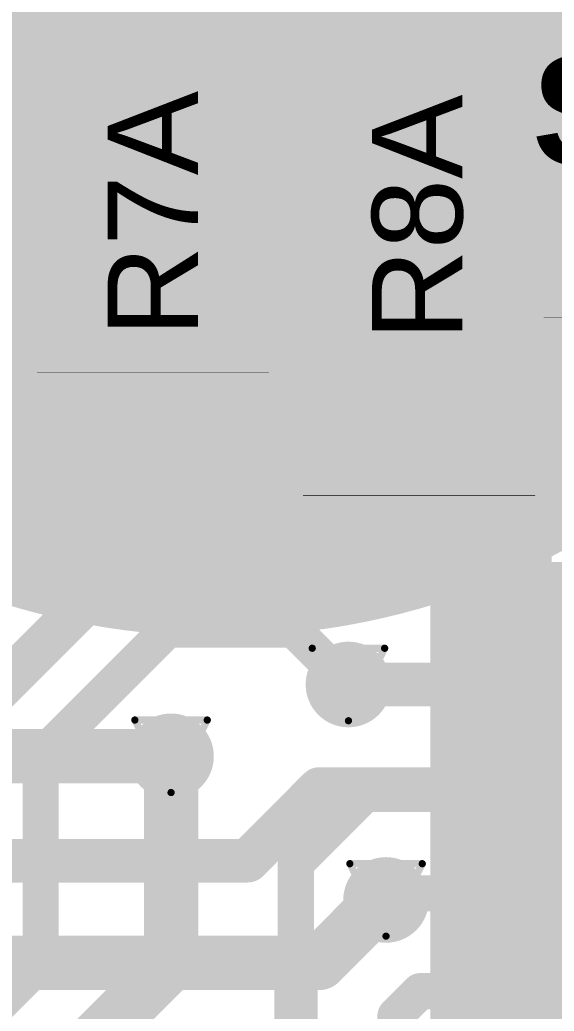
# Model space of a CAD drawing. Header units: inches. Extents: x -4.2 to 12.6, y -6.1 to 3.
# Drawn here: x -3.5186 to -3.3711, y -4.7641 to -4.4906 of the extents above; entities that cross this region are included whole.
import ezdxf

# ---------------------------------------------------------------- set-up
doc = ezdxf.new("R2010")
doc.units = ezdxf.units.IN
doc.header["$MEASUREMENT"] = 0
for name, color, linetype in [('Bottom Layer', 5, 'Continuous'), ('Bottom Paste', 16, 'Continuous'), ('Drill Drawing', 1, 'Continuous'), ('Flex_Ribbon Bottom Coverlay', 6, 'Continuous'), ('Flex_Ribbon Top Overlay', 2, 'Continuous'), ('Top Layer', 1, 'Continuous'), ('Top Paste', 8, 'Continuous'), ('Top Solder', 216, 'Continuous'), ('Via Holes', 16, 'Continuous')]:
    doc.layers.add(name, color=color, linetype=linetype)
doc.styles.add('Arial', font='', dxfattribs={"height": 0.2})
doc.styles.add('Arial_Bold', font='', dxfattribs={"height": 0.2})
doc.styles.get('Arial').set_extended_font_data('Arial')
doc.styles.get('Arial_Bold').set_extended_font_data('Arial', bold=True)

# ---------------------------------------------------------------- blocks, each defined once
blk = doc.blocks.new('_EMG________B_2')
at = {"layer": 'Bottom Layer'}
h = blk.add_hatch(color=5, dxfattribs=at)
edge = h.paths.add_edge_path()
edge.add_arc((0, 0.3932), 0.19685, 0, 360)
at = {"layer": 'Bottom Paste'}
h = blk.add_hatch(color=16, dxfattribs=at)
edge = h.paths.add_edge_path()
edge.add_arc((0, 0.3932), 0.19685, 0, 360)
at = {"layer": 'Flex_Ribbon Bottom Coverlay'}
h = blk.add_hatch(color=6, dxfattribs=at)
edge = h.paths.add_edge_path()
edge.add_arc((0, 0.3932), 0.20085, 0, 360)
h = blk.add_hatch(color=6, dxfattribs=at)
edge = h.paths.add_edge_path()
edge.add_arc((0, 0.3932), 0.20085, 0, 360)
blk = doc.blocks.new('14_TSSOP_3')
at = {"layer": 'Flex_Ribbon Top Overlay'}
blk.add_hatch(color=2, dxfattribs=at).paths.add_polyline_path([(-0.084, 0.068), (-0.073, 0.068), (-0.073, 0.086), (-0.084, 0.086)])
at = {"layer": 'Top Layer'}
for points in [[(-0.12992, 0.08563), (-0.08858, 0.08563), (-0.08858, 0.06791), (-0.12992, 0.06791)], [(0.08858, 0.08563), (0.12992, 0.08563), (0.12992, 0.06791), (0.08858, 0.06791)], [(-0.12992, 0.06004), (-0.08858, 0.06004), (-0.08858, 0.04232), (-0.12992, 0.04232)], [(0.08858, 0.06004), (0.12992, 0.06004), (0.12992, 0.04232), (0.08858, 0.04232)], [(-0.12992, 0.03445), (-0.08858, 0.03445), (-0.08858, 0.01673), (-0.12992, 0.01673)], [(0.08858, 0.03445), (0.12992, 0.03445), (0.12992, 0.01673), (0.08858, 0.01673)], [(-0.12992, 0.00886), (-0.08858, 0.00886), (-0.08858, -0.00886), (-0.12992, -0.00886)], [(0.08858, 0.00886), (0.12992, 0.00886), (0.12992, -0.00886), (0.08858, -0.00886)], [(-0.12992, -0.01673), (-0.08858, -0.01673), (-0.08858, -0.03445), (-0.12992, -0.03445)], [(0.08858, -0.01673), (0.12992, -0.01673), (0.12992, -0.03445), (0.08858, -0.03445)], [(-0.12992, -0.04232), (-0.08858, -0.04232), (-0.08858, -0.06004), (-0.12992, -0.06004)], [(0.08858, -0.04232), (0.12992, -0.04232), (0.12992, -0.06004), (0.08858, -0.06004)], [(-0.12992, -0.06791), (-0.08858, -0.06791), (-0.08858, -0.08563), (-0.12992, -0.08563)], [(0.08858, -0.06791), (0.12992, -0.06791), (0.12992, -0.08563), (0.08858, -0.08563)]]:
    blk.add_hatch(color=1, dxfattribs=at).paths.add_polyline_path(points)
at = {"layer": 'Top Paste'}
for points in [[(-0.12992, 0.08563), (-0.08858, 0.08563), (-0.08858, 0.06791), (-0.12992, 0.06791)], [(0.08858, 0.08563), (0.12992, 0.08563), (0.12992, 0.06791), (0.08858, 0.06791)], [(-0.12992, 0.06004), (-0.08858, 0.06004), (-0.08858, 0.04232), (-0.12992, 0.04232)], [(0.08858, 0.06004), (0.12992, 0.06004), (0.12992, 0.04232), (0.08858, 0.04232)], [(-0.12992, 0.03445), (-0.08858, 0.03445), (-0.08858, 0.01673), (-0.12992, 0.01673)], [(0.08858, 0.03445), (0.12992, 0.03445), (0.12992, 0.01673), (0.08858, 0.01673)], [(-0.12992, 0.00886), (-0.08858, 0.00886), (-0.08858, -0.00886), (-0.12992, -0.00886)], [(0.08858, 0.00886), (0.12992, 0.00886), (0.12992, -0.00886), (0.08858, -0.00886)], [(-0.12992, -0.01673), (-0.08858, -0.01673), (-0.08858, -0.03445), (-0.12992, -0.03445)], [(0.08858, -0.01673), (0.12992, -0.01673), (0.12992, -0.03445), (0.08858, -0.03445)], [(-0.12992, -0.04232), (-0.08858, -0.04232), (-0.08858, -0.06004), (-0.12992, -0.06004)], [(0.08858, -0.04232), (0.12992, -0.04232), (0.12992, -0.06004), (0.08858, -0.06004)], [(-0.12992, -0.06791), (-0.08858, -0.06791), (-0.08858, -0.08563), (-0.12992, -0.08563)], [(0.08858, -0.06791), (0.12992, -0.06791), (0.12992, -0.08563), (0.08858, -0.08563)]]:
    blk.add_hatch(color=8, dxfattribs=at).paths.add_polyline_path(points)
at = {"layer": 'Top Solder'}
for points in [[(-0.13392, 0.08963), (-0.08458, 0.08963), (-0.08458, 0.06391), (-0.13392, 0.06391)], [(-0.13392, 0.08963), (-0.08458, 0.08963), (-0.08458, 0.06391), (-0.13392, 0.06391)], [(0.08458, 0.08963), (0.13392, 0.08963), (0.13392, 0.06391), (0.08458, 0.06391)], [(0.08458, 0.08963), (0.13392, 0.08963), (0.13392, 0.06391), (0.08458, 0.06391)], [(-0.13392, 0.06404), (-0.08458, 0.06404), (-0.08458, 0.03832), (-0.13392, 0.03832)], [(-0.13392, 0.06404), (-0.08458, 0.06404), (-0.08458, 0.03832), (-0.13392, 0.03832)], [(0.08458, 0.06404), (0.13392, 0.06404), (0.13392, 0.03832), (0.08458, 0.03832)], [(0.08458, 0.06404), (0.13392, 0.06404), (0.13392, 0.03832), (0.08458, 0.03832)], [(-0.13392, 0.03845), (-0.08458, 0.03845), (-0.08458, 0.01273), (-0.13392, 0.01273)], [(-0.13392, 0.03845), (-0.08458, 0.03845), (-0.08458, 0.01273), (-0.13392, 0.01273)], [(0.08458, 0.03845), (0.13392, 0.03845), (0.13392, 0.01273), (0.08458, 0.01273)], [(0.08458, 0.03845), (0.13392, 0.03845), (0.13392, 0.01273), (0.08458, 0.01273)], [(-0.13392, 0.01286), (-0.08458, 0.01286), (-0.08458, -0.01286), (-0.13392, -0.01286)], [(-0.13392, 0.01286), (-0.08458, 0.01286), (-0.08458, -0.01286), (-0.13392, -0.01286)], [(0.08458, 0.01286), (0.13392, 0.01286), (0.13392, -0.01286), (0.08458, -0.01286)], [(0.08458, 0.01286), (0.13392, 0.01286), (0.13392, -0.01286), (0.08458, -0.01286)], [(-0.13392, -0.01273), (-0.08458, -0.01273), (-0.08458, -0.03845), (-0.13392, -0.03845)], [(-0.13392, -0.01273), (-0.08458, -0.01273), (-0.08458, -0.03845), (-0.13392, -0.03845)], [(0.08458, -0.01273), (0.13392, -0.01273), (0.13392, -0.03845), (0.08458, -0.03845)], [(0.08458, -0.01273), (0.13392, -0.01273), (0.13392, -0.03845), (0.08458, -0.03845)], [(-0.13392, -0.03832), (-0.08458, -0.03832), (-0.08458, -0.06404), (-0.13392, -0.06404)], [(-0.13392, -0.03832), (-0.08458, -0.03832), (-0.08458, -0.06404), (-0.13392, -0.06404)], [(0.08458, -0.03832), (0.13392, -0.03832), (0.13392, -0.06404), (0.08458, -0.06404)], [(0.08458, -0.03832), (0.13392, -0.03832), (0.13392, -0.06404), (0.08458, -0.06404)], [(-0.13392, -0.06391), (-0.08458, -0.06391), (-0.08458, -0.08963), (-0.13392, -0.08963)], [(-0.13392, -0.06391), (-0.08458, -0.06391), (-0.08458, -0.08963), (-0.13392, -0.08963)], [(0.08458, -0.06391), (0.13392, -0.06391), (0.13392, -0.08963), (0.08458, -0.08963)], [(0.08458, -0.06391), (0.13392, -0.06391), (0.13392, -0.08963), (0.08458, -0.08963)]]:
    blk.add_hatch(color=216, dxfattribs=at).paths.add_polyline_path(points)
at = {"layer": 'Flex_Ribbon Top Overlay'}
for points in [[(0.09, 0.1, 0.005, 0.005, 0), (-0.09, 0.1, 0.005, 0.005, 0)], [(-0.09, 0.1, 0.005, 0.005, 0), (-0.09, 0.092, 0.005, 0.005, 0)], [(0.09, 0.1, 0.005, 0.005, 0), (0.09, 0.092, 0.005, 0.005, 0)], [(-0.136, 0.077, 0.00787, 0.00787, 0), (-0.141, 0.082, 0.00787, 0.00787, 0)], [(-0.141, 0.082, 0.00787, 0.00787, 0), (-0.141, 0.072, 0.00787, 0.00787, 0)], [(-0.136, 0.077, 0.00787, 0.00787, 0), (-0.141, 0.072, 0.00787, 0.00787, 0)], [(-0.09, -0.092, 0.005, 0.005, 0), (-0.09, -0.1, 0.005, 0.005, 0)], [(0.09, -0.092, 0.005, 0.005, 0), (0.09, -0.1, 0.005, 0.005, 0)], [(0.09, -0.1, 0.005, 0.005, 0), (-0.09, -0.1, 0.005, 0.005, 0)]]:
    blk.add_lwpolyline(points, format="xyseb", dxfattribs=at)
for points in [[(-0.09125, 0.1, 0.0025, 0.0025, 1), (-0.08875, 0.1, 0.0025, 0.0025, 1)], [(-0.09125, 0.1, 0.0025, 0.0025, 1), (-0.08875, 0.1, 0.0025, 0.0025, 1)], [(0.08875, 0.1, 0.0025, 0.0025, 1), (0.09125, 0.1, 0.0025, 0.0025, 1)], [(0.08875, 0.1, 0.0025, 0.0025, 1), (0.09125, 0.1, 0.0025, 0.0025, 1)], [(-0.09125, 0.092, 0.0025, 0.0025, 1), (-0.08875, 0.092, 0.0025, 0.0025, 1)], [(0.08875, 0.092, 0.0025, 0.0025, 1), (0.09125, 0.092, 0.0025, 0.0025, 1)], [(-0.14297, 0.082, 0.00394, 0.00394, 1), (-0.13903, 0.082, 0.00394, 0.00394, 1)], [(-0.14297, 0.082, 0.00394, 0.00394, 1), (-0.13903, 0.082, 0.00394, 0.00394, 1)], [(-0.13797, 0.077, 0.00394, 0.00394, 1), (-0.13403, 0.077, 0.00394, 0.00394, 1)], [(-0.13797, 0.077, 0.00394, 0.00394, 1), (-0.13403, 0.077, 0.00394, 0.00394, 1)], [(-0.14297, 0.072, 0.00394, 0.00394, 1), (-0.13903, 0.072, 0.00394, 0.00394, 1)], [(-0.14297, 0.072, 0.00394, 0.00394, 1), (-0.13903, 0.072, 0.00394, 0.00394, 1)], [(-0.09125, -0.092, 0.0025, 0.0025, 1), (-0.08875, -0.092, 0.0025, 0.0025, 1)], [(0.08875, -0.092, 0.0025, 0.0025, 1), (0.09125, -0.092, 0.0025, 0.0025, 1)], [(-0.09125, -0.1, 0.0025, 0.0025, 1), (-0.08875, -0.1, 0.0025, 0.0025, 1)], [(-0.09125, -0.1, 0.0025, 0.0025, 1), (-0.08875, -0.1, 0.0025, 0.0025, 1)], [(0.08875, -0.1, 0.0025, 0.0025, 1), (0.09125, -0.1, 0.0025, 0.0025, 1)], [(0.08875, -0.1, 0.0025, 0.0025, 1), (0.09125, -0.1, 0.0025, 0.0025, 1)]]:
    blk.add_lwpolyline(points, format="xyseb", close=True, dxfattribs=at)
blk = doc.blocks.new('S______B______0402_5')
at = {"layer": 'Top Layer'}
for points in [[(-0.0275, -0.0125), (-0.0275, 0.0125), (-0.0095, 0.0125), (-0.0095, -0.0125)], [(0.0095, -0.0125), (0.0095, 0.0125), (0.0275, 0.0125), (0.0275, -0.0125)]]:
    blk.add_hatch(color=1, dxfattribs=at).paths.add_polyline_path(points)
at = {"layer": 'Top Paste'}
for points in [[(-0.0275, -0.0125), (-0.0275, 0.0125), (-0.0095, 0.0125), (-0.0095, -0.0125)], [(0.0095, -0.0125), (0.0095, 0.0125), (0.0275, 0.0125), (0.0275, -0.0125)]]:
    blk.add_hatch(color=8, dxfattribs=at).paths.add_polyline_path(points)
at = {"layer": 'Top Solder'}
for points in [[(-0.02967, -0.01467), (-0.02967, 0.01467), (-0.00733, 0.01467), (-0.00733, -0.01467)], [(-0.02967, -0.01467), (-0.02967, 0.01467), (-0.00733, 0.01467), (-0.00733, -0.01467)], [(0.00733, -0.01467), (0.00733, 0.01467), (0.02967, 0.01467), (0.02967, -0.01467)], [(0.00733, -0.01467), (0.00733, 0.01467), (0.02967, 0.01467), (0.02967, -0.01467)]]:
    blk.add_hatch(color=216, dxfattribs=at).paths.add_polyline_path(points)
at = {"layer": 'Flex_Ribbon Top Overlay'}
for points in [[(-0.031, 0.016, 0.005, 0.005, 0), (0.031, 0.016, 0.005, 0.005, 0)], [(-0.031, -0.016, 0.005, 0.005, 0), (-0.031, 0.016, 0.005, 0.005, 0)], [(0.031, -0.016, 0.005, 0.005, 0), (0.031, 0.016, 0.005, 0.005, 0)], [(-0.031, -0.016, 0.005, 0.005, 0), (0.031, -0.016, 0.005, 0.005, 0)], [(-0.032, -0.017, 0.000127, 0.000127, 0), (0.032, -0.017, 0.000127, 0.000127, 0)]]:
    blk.add_lwpolyline(points, format="xyseb", dxfattribs=at)
for points in [[(-0.03225, 0.016, 0.0025, 0.0025, 1), (-0.02975, 0.016, 0.0025, 0.0025, 1)], [(-0.03225, 0.016, 0.0025, 0.0025, 1), (-0.02975, 0.016, 0.0025, 0.0025, 1)], [(0.02975, 0.016, 0.0025, 0.0025, 1), (0.03225, 0.016, 0.0025, 0.0025, 1)], [(0.02975, 0.016, 0.0025, 0.0025, 1), (0.03225, 0.016, 0.0025, 0.0025, 1)], [(-0.03225, -0.016, 0.0025, 0.0025, 1), (-0.02975, -0.016, 0.0025, 0.0025, 1)], [(-0.03225, -0.016, 0.0025, 0.0025, 1), (-0.02975, -0.016, 0.0025, 0.0025, 1)], [(0.02975, -0.016, 0.0025, 0.0025, 1), (0.03225, -0.016, 0.0025, 0.0025, 1)], [(0.02975, -0.016, 0.0025, 0.0025, 1), (0.03225, -0.016, 0.0025, 0.0025, 1)], [(-0.03203, -0.017, 0.0000635, 0.0000635, 1), (-0.03197, -0.017, 0.0000635, 0.0000635, 1)], [(0.03197, -0.017, 0.0000635, 0.0000635, 1), (0.03203, -0.017, 0.0000635, 0.0000635, 1)]]:
    blk.add_lwpolyline(points, format="xyseb", close=True, dxfattribs=at)
blk = doc.blocks.new('R__0402_16')
at = {"layer": 'Top Layer'}
for points in [[(-0.0275, -0.0125), (-0.0275, 0.0125), (-0.0095, 0.0125), (-0.0095, -0.0125)], [(0.0095, -0.0125), (0.0095, 0.0125), (0.0275, 0.0125), (0.0275, -0.0125)]]:
    blk.add_hatch(color=1, dxfattribs=at).paths.add_polyline_path(points)
at = {"layer": 'Top Paste'}
for points in [[(-0.0275, -0.0125), (-0.0275, 0.0125), (-0.0095, 0.0125), (-0.0095, -0.0125)], [(0.0095, -0.0125), (0.0095, 0.0125), (0.0275, 0.0125), (0.0275, -0.0125)]]:
    blk.add_hatch(color=8, dxfattribs=at).paths.add_polyline_path(points)
at = {"layer": 'Top Solder'}
for points in [[(-0.0315, -0.0165), (-0.0315, 0.0165), (-0.0055, 0.0165), (-0.0055, -0.0165)], [(-0.0315, -0.0165), (-0.0315, 0.0165), (-0.0055, 0.0165), (-0.0055, -0.0165)], [(0.0055, -0.0165), (0.0055, 0.0165), (0.0315, 0.0165), (0.0315, -0.0165)], [(0.0055, -0.0165), (0.0055, 0.0165), (0.0315, 0.0165), (0.0315, -0.0165)]]:
    blk.add_hatch(color=216, dxfattribs=at).paths.add_polyline_path(points)
at = {"layer": 'Flex_Ribbon Top Overlay'}
for points in [[(-0.031, 0.016, 0.005, 0.005, 0), (0.031, 0.016, 0.005, 0.005, 0)], [(-0.031, -0.016, 0.005, 0.005, 0), (-0.031, 0.016, 0.005, 0.005, 0)], [(0.031, -0.016, 0.005, 0.005, 0), (0.031, 0.016, 0.005, 0.005, 0)], [(-0.031, -0.016, 0.005, 0.005, 0), (0.031, -0.016, 0.005, 0.005, 0)], [(-0.032, -0.017, 0.000127, 0.000127, 0), (0.032, -0.017, 0.000127, 0.000127, 0)]]:
    blk.add_lwpolyline(points, format="xyseb", dxfattribs=at)
for points in [[(-0.03225, 0.016, 0.0025, 0.0025, 1), (-0.02975, 0.016, 0.0025, 0.0025, 1)], [(-0.03225, 0.016, 0.0025, 0.0025, 1), (-0.02975, 0.016, 0.0025, 0.0025, 1)], [(0.02975, 0.016, 0.0025, 0.0025, 1), (0.03225, 0.016, 0.0025, 0.0025, 1)], [(0.02975, 0.016, 0.0025, 0.0025, 1), (0.03225, 0.016, 0.0025, 0.0025, 1)], [(-0.03225, -0.016, 0.0025, 0.0025, 1), (-0.02975, -0.016, 0.0025, 0.0025, 1)], [(-0.03225, -0.016, 0.0025, 0.0025, 1), (-0.02975, -0.016, 0.0025, 0.0025, 1)], [(0.02975, -0.016, 0.0025, 0.0025, 1), (0.03225, -0.016, 0.0025, 0.0025, 1)], [(0.02975, -0.016, 0.0025, 0.0025, 1), (0.03225, -0.016, 0.0025, 0.0025, 1)], [(-0.03203, -0.017, 0.0000635, 0.0000635, 1), (-0.03197, -0.017, 0.0000635, 0.0000635, 1)], [(0.03197, -0.017, 0.0000635, 0.0000635, 1), (0.03203, -0.017, 0.0000635, 0.0000635, 1)]]:
    blk.add_lwpolyline(points, format="xyseb", close=True, dxfattribs=at)
blk = doc.blocks.new('R__0402_17')
at = {"layer": 'Top Layer'}
for points in [[(-0.0275, -0.0125), (-0.0275, 0.0125), (-0.0095, 0.0125), (-0.0095, -0.0125)], [(0.0095, -0.0125), (0.0095, 0.0125), (0.0275, 0.0125), (0.0275, -0.0125)]]:
    blk.add_hatch(color=1, dxfattribs=at).paths.add_polyline_path(points)
at = {"layer": 'Top Paste'}
for points in [[(-0.0275, -0.0125), (-0.0275, 0.0125), (-0.0095, 0.0125), (-0.0095, -0.0125)], [(0.0095, -0.0125), (0.0095, 0.0125), (0.0275, 0.0125), (0.0275, -0.0125)]]:
    blk.add_hatch(color=8, dxfattribs=at).paths.add_polyline_path(points)
at = {"layer": 'Top Solder'}
for points in [[(-0.0315, -0.0165), (-0.0315, 0.0165), (-0.0055, 0.0165), (-0.0055, -0.0165)], [(-0.0315, -0.0165), (-0.0315, 0.0165), (-0.0055, 0.0165), (-0.0055, -0.0165)], [(0.0055, -0.0165), (0.0055, 0.0165), (0.0315, 0.0165), (0.0315, -0.0165)], [(0.0055, -0.0165), (0.0055, 0.0165), (0.0315, 0.0165), (0.0315, -0.0165)]]:
    blk.add_hatch(color=216, dxfattribs=at).paths.add_polyline_path(points)
at = {"layer": 'Flex_Ribbon Top Overlay'}
for points in [[(0.031, 0.016, 0.005, 0.005, 0), (-0.031, 0.016, 0.005, 0.005, 0)], [(-0.031, 0.016, 0.005, 0.005, 0), (-0.031, -0.016, 0.005, 0.005, 0)], [(0.031, 0.016, 0.005, 0.005, 0), (0.031, -0.016, 0.005, 0.005, 0)], [(0.031, -0.016, 0.005, 0.005, 0), (-0.031, -0.016, 0.005, 0.005, 0)], [(0.032, -0.017, 0.000127, 0.000127, 0), (-0.032, -0.017, 0.000127, 0.000127, 0)]]:
    blk.add_lwpolyline(points, format="xyseb", dxfattribs=at)
for points in [[(-0.03225, 0.016, 0.0025, 0.0025, 1), (-0.02975, 0.016, 0.0025, 0.0025, 1)], [(-0.03225, 0.016, 0.0025, 0.0025, 1), (-0.02975, 0.016, 0.0025, 0.0025, 1)], [(0.02975, 0.016, 0.0025, 0.0025, 1), (0.03225, 0.016, 0.0025, 0.0025, 1)], [(0.02975, 0.016, 0.0025, 0.0025, 1), (0.03225, 0.016, 0.0025, 0.0025, 1)], [(-0.03225, -0.016, 0.0025, 0.0025, 1), (-0.02975, -0.016, 0.0025, 0.0025, 1)], [(-0.03225, -0.016, 0.0025, 0.0025, 1), (-0.02975, -0.016, 0.0025, 0.0025, 1)], [(0.02975, -0.016, 0.0025, 0.0025, 1), (0.03225, -0.016, 0.0025, 0.0025, 1)], [(0.02975, -0.016, 0.0025, 0.0025, 1), (0.03225, -0.016, 0.0025, 0.0025, 1)], [(-0.03203, -0.017, 0.0000635, 0.0000635, 1), (-0.03197, -0.017, 0.0000635, 0.0000635, 1)], [(0.03197, -0.017, 0.0000635, 0.0000635, 1), (0.03203, -0.017, 0.0000635, 0.0000635, 1)]]:
    blk.add_lwpolyline(points, format="xyseb", close=True, dxfattribs=at)

msp = doc.modelspace()

# ---------------------------------------------------------------- hatches: boundary and pattern name
at = {"layer": 'Bottom Layer'}
h = msp.add_hatch(color=5, dxfattribs=at)
edge = h.paths.add_edge_path()
edge.add_arc((-3.42789, -4.67397), 0.01181, 0, 360)
h = msp.add_hatch(color=5, dxfattribs=at)
edge = h.paths.add_edge_path()
edge.add_arc((-3.47687, -4.69378), 0.01181, 0, 360)
h = msp.add_hatch(color=5, dxfattribs=at)
edge = h.paths.add_edge_path()
edge.add_arc((-3.41751, -4.73341), 0.01181, 0, 360)
at = {"layer": 'Top Layer'}
for points in [[(-3.47387, -4.61778), (-3.41787, -4.61778), (-3.41787, -4.57178), (-3.47387, -4.57178)], [(-3.54487, -4.61878), (-3.48987, -4.61878), (-3.48987, -4.59078), (-3.54487, -4.59078)], [(-3.40278, -4.6604), (-3.37178, -4.6604), (-3.37178, -4.59178), (-3.40278, -4.59178)], [(-3.40189, -4.66178), (-3.23589, -4.66178), (-3.23589, -4.64178), (-3.40189, -4.64178)]]:
    msp.add_hatch(color=1, dxfattribs=at).paths.add_polyline_path(points)
h = msp.add_hatch(color=1, dxfattribs=at)
edge = h.paths.add_edge_path()
edge.add_arc((-3.42789, -4.67397), 0.01181, 0, 360)
h = msp.add_hatch(color=1, dxfattribs=at)
edge = h.paths.add_edge_path()
edge.add_arc((-3.47687, -4.69378), 0.01181, 0, 360)
h = msp.add_hatch(color=1, dxfattribs=at)
edge = h.paths.add_edge_path()
edge.add_arc((-3.41751, -4.73341), 0.01181, 0, 360)
at = {"layer": 'Via Holes'}
h = msp.add_hatch(color=7, dxfattribs=at)
edge = h.paths.add_edge_path()
edge.add_arc((-3.42789, -4.67397), 0.00591, 0, 360)
h = msp.add_hatch(color=7, dxfattribs=at)
edge = h.paths.add_edge_path()
edge.add_arc((-3.47687, -4.69378), 0.00591, 0, 360)
h = msp.add_hatch(color=7, dxfattribs=at)
edge = h.paths.add_edge_path()
edge.add_arc((-3.41751, -4.73341), 0.00591, 0, 360)

# ---------------------------------------------------------------- linework, layer by layer
at = {"layer": 'Bottom Layer'}
for points in [[(-3.46338, -4.45985, 0.022, 0.022, 0), (-3.41745, -4.50578, 0.022, 0.022, 0)], [(-3.41745, -4.50578, 0.018, 0.018, 0), (-3.40726, -4.51598, 0.018, 0.018, 0)], [(-3.40726, -4.51598, 0.018, 0.018, 0), (-3.2747, -4.51598, 0.018, 0.018, 0)], [(-3.42789, -4.67397, 0.012, 0.012, 0), (-3.36438, -4.67397, 0.012, 0.012, 0)], [(-3.64419, -4.69378, 0.015, 0.015, 0), (-3.47687, -4.69378, 0.015, 0.015, 0)], [(-3.4557, -4.7226, 0.012, 0.012, 0), (-3.43589, -4.70278, 0.012, 0.012, 0)], [(-3.43589, -4.70278, 0.012, 0.012, 0), (-3.35793, -4.70278, 0.012, 0.012, 0)], [(-3.5397, -4.7226, 0.012, 0.012, 0), (-3.4557, -4.7226, 0.012, 0.012, 0)], [(-3.43587, -4.75078, 0.015, 0.015, 0), (-3.41849, -4.73341, 0.015, 0.015, 0)], [(-3.41849, -4.73341, 0.015, 0.015, 0), (-3.41751, -4.73341, 0.015, 0.015, 0)], [(-3.56307, -4.75078, 0.015, 0.015, 0), (-3.43587, -4.75078, 0.015, 0.015, 0)]]:
    msp.add_lwpolyline(points, format="xyseb", dxfattribs=at)
for points in [[(-3.42295, -4.50578, 0.011, 0.011, 1), (-3.41195, -4.50578, 0.011, 0.011, 1)], [(-3.42195, -4.50578, 0.009, 0.009, 1), (-3.41295, -4.50578, 0.009, 0.009, 1)], [(-3.41176, -4.51598, 0.009, 0.009, 1), (-3.40276, -4.51598, 0.009, 0.009, 1)], [(-3.41176, -4.51598, 0.009, 0.009, 1), (-3.40276, -4.51598, 0.009, 0.009, 1)], [(-3.43089, -4.67397, 0.006, 0.006, 1), (-3.42489, -4.67397, 0.006, 0.006, 1)], [(-3.48062, -4.69378, 0.0075, 0.0075, 1), (-3.47312, -4.69378, 0.0075, 0.0075, 1)], [(-3.43889, -4.70278, 0.006, 0.006, 1), (-3.43289, -4.70278, 0.006, 0.006, 1)], [(-3.43889, -4.70278, 0.006, 0.006, 1), (-3.43289, -4.70278, 0.006, 0.006, 1)], [(-3.4587, -4.7226, 0.006, 0.006, 1), (-3.4527, -4.7226, 0.006, 0.006, 1)], [(-3.4587, -4.7226, 0.006, 0.006, 1), (-3.4527, -4.7226, 0.006, 0.006, 1)], [(-3.42224, -4.73341, 0.0075, 0.0075, 1), (-3.41474, -4.73341, 0.0075, 0.0075, 1)], [(-3.42224, -4.73341, 0.0075, 0.0075, 1), (-3.41474, -4.73341, 0.0075, 0.0075, 1)], [(-3.42126, -4.73341, 0.0075, 0.0075, 1), (-3.41376, -4.73341, 0.0075, 0.0075, 1)], [(-3.43962, -4.75078, 0.0075, 0.0075, 1), (-3.43212, -4.75078, 0.0075, 0.0075, 1)], [(-3.43962, -4.75078, 0.0075, 0.0075, 1), (-3.43212, -4.75078, 0.0075, 0.0075, 1)]]:
    msp.add_lwpolyline(points, format="xyseb", close=True, dxfattribs=at)
at = {"layer": 'Drill Drawing'}
for points in [[(-3.43789, -4.66397, 0.002, 0.002, 0), (-3.41789, -4.66397, 0.002, 0.002, 0)], [(-3.43789, -4.66397, 0.002, 0.002, 0), (-3.42789, -4.68397, 0.002, 0.002, 0)], [(-3.42789, -4.68397, 0.002, 0.002, 0), (-3.41789, -4.66397, 0.002, 0.002, 0)], [(-3.48687, -4.68378, 0.002, 0.002, 0), (-3.46687, -4.68378, 0.002, 0.002, 0)], [(-3.48687, -4.68378, 0.002, 0.002, 0), (-3.47687, -4.70378, 0.002, 0.002, 0)], [(-3.47687, -4.70378, 0.002, 0.002, 0), (-3.46687, -4.68378, 0.002, 0.002, 0)], [(-3.42751, -4.72341, 0.002, 0.002, 0), (-3.40751, -4.72341, 0.002, 0.002, 0)], [(-3.42751, -4.72341, 0.002, 0.002, 0), (-3.41751, -4.74341, 0.002, 0.002, 0)], [(-3.41751, -4.74341, 0.002, 0.002, 0), (-3.40751, -4.72341, 0.002, 0.002, 0)]]:
    msp.add_lwpolyline(points, format="xyseb", dxfattribs=at)
for points in [[(-3.43839, -4.66397, 0.001, 0.001, 1), (-3.43739, -4.66397, 0.001, 0.001, 1)], [(-3.43839, -4.66397, 0.001, 0.001, 1), (-3.43739, -4.66397, 0.001, 0.001, 1)], [(-3.41839, -4.66397, 0.001, 0.001, 1), (-3.41739, -4.66397, 0.001, 0.001, 1)], [(-3.41839, -4.66397, 0.001, 0.001, 1), (-3.41739, -4.66397, 0.001, 0.001, 1)], [(-3.48737, -4.68378, 0.001, 0.001, 1), (-3.48637, -4.68378, 0.001, 0.001, 1)], [(-3.48737, -4.68378, 0.001, 0.001, 1), (-3.48637, -4.68378, 0.001, 0.001, 1)], [(-3.46737, -4.68378, 0.001, 0.001, 1), (-3.46637, -4.68378, 0.001, 0.001, 1)], [(-3.46737, -4.68378, 0.001, 0.001, 1), (-3.46637, -4.68378, 0.001, 0.001, 1)], [(-3.42839, -4.68397, 0.001, 0.001, 1), (-3.42739, -4.68397, 0.001, 0.001, 1)], [(-3.42839, -4.68397, 0.001, 0.001, 1), (-3.42739, -4.68397, 0.001, 0.001, 1)], [(-3.47737, -4.70378, 0.001, 0.001, 1), (-3.47637, -4.70378, 0.001, 0.001, 1)], [(-3.47737, -4.70378, 0.001, 0.001, 1), (-3.47637, -4.70378, 0.001, 0.001, 1)], [(-3.42801, -4.72341, 0.001, 0.001, 1), (-3.42701, -4.72341, 0.001, 0.001, 1)], [(-3.42801, -4.72341, 0.001, 0.001, 1), (-3.42701, -4.72341, 0.001, 0.001, 1)], [(-3.40801, -4.72341, 0.001, 0.001, 1), (-3.40701, -4.72341, 0.001, 0.001, 1)], [(-3.40801, -4.72341, 0.001, 0.001, 1), (-3.40701, -4.72341, 0.001, 0.001, 1)], [(-3.41801, -4.74341, 0.001, 0.001, 1), (-3.41701, -4.74341, 0.001, 0.001, 1)], [(-3.41801, -4.74341, 0.001, 0.001, 1), (-3.41701, -4.74341, 0.001, 0.001, 1)]]:
    msp.add_lwpolyline(points, format="xyseb", close=True, dxfattribs=at)
at = {"layer": 'Top Layer'}
for points in [[(-3.45045, -4.4619, 0.012, 0.012, -0.414214), (-3.49636, -4.50782, 0.012, 0.012, 0)], [(-3.42407, -4.4667, 0.012, 0.012, -0.414214), (-3.48938, -4.532, 0.012, 0.012, 0)], [(-3.54528, -4.50782, 0.012, 0.012, 0), (-3.49636, -4.50782, 0.012, 0.012, 0)], [(-3.54605, -4.532, 0.012, 0.012, 0), (-3.48938, -4.532, 0.012, 0.012, 0)], [(-3.56551, -4.57678, 0.01, 0.01, 0), (-3.45687, -4.57678, 0.01, 0.01, 0)], [(-3.46687, -4.60828, 0.01, 0.01, 0), (-3.46337, -4.60478, 0.01, 0.01, 0)], [(-3.46337, -4.61426, 0.01, 0.01, 0), (-3.46337, -4.60478, 0.01, 0.01, 0)], [(-3.45987, -4.61178, 0.01, 0.01, 0), (-3.45287, -4.60478, 0.01, 0.01, 0)], [(-3.45287, -4.60478, 0.01, 0.01, 0), (-3.43087, -4.60478, 0.01, 0.01, 0)], [(-3.38987, -4.64678, 0.01, 0.01, 0), (-3.38987, -4.60478, 0.01, 0.01, 0)], [(-3.52771, -4.6786, 0.012, 0.012, 0), (-3.46337, -4.61426, 0.012, 0.012, 0)], [(-3.38987, -4.64678, 0.01, 0.01, 0), (-3.38364, -4.65301, 0.01, 0.01, 0)], [(-3.38364, -4.65301, 0.01, 0.01, 0), (-3.38062, -4.65301, 0.01, 0.01, 0)], [(-3.51289, -4.69386, 0.01, 0.01, 0), (-3.47782, -4.65878, 0.01, 0.01, 0)], [(-3.47782, -4.65878, 0.01, 0.01, 0), (-3.44308, -4.65878, 0.01, 0.01, 0)], [(-3.44308, -4.65878, 0.01, 0.01, 0), (-3.42789, -4.67397, 0.01, 0.01, 0)], [(-3.38062, -4.6786, 0.01, 0.01, 0), (-3.28807, -4.6786, 0.01, 0.01, 0)], [(-3.47687, -4.75092, 0.015, 0.015, 0), (-3.47687, -4.69378, 0.015, 0.015, 0)], [(-3.51289, -4.75078, 0.01, 0.01, 0), (-3.51289, -4.69386, 0.01, 0.01, 0)], [(-3.44239, -4.7233, 0.01, 0.01, 0), (-3.42328, -4.70419, 0.01, 0.01, 0)], [(-3.42328, -4.70419, 0.01, 0.01, 0), (-3.38062, -4.70419, 0.01, 0.01, 0)], [(-3.38062, -4.70419, 0.01, 0.01, 0), (-3.37964, -4.70419, 0.01, 0.01, 0)], [(-3.44239, -4.75078, 0.01, 0.01, 0), (-3.44239, -4.7233, 0.01, 0.01, 0)], [(-3.38243, -4.7316, 0.01, 0.01, 0), (-3.38062, -4.72978, 0.01, 0.01, 0)], [(-3.38062, -4.72978, 0.01, 0.01, 0), (-3.34589, -4.72978, 0.01, 0.01, 0)], [(-3.41751, -4.73341, 0.01, 0.01, 0), (-3.4157, -4.7316, 0.01, 0.01, 0)], [(-3.4157, -4.7316, 0.01, 0.01, 0), (-3.38243, -4.7316, 0.01, 0.01, 0)], [(-3.53339, -4.80744, 0.015, 0.015, 0), (-3.47687, -4.75092, 0.015, 0.015, 0)], [(-3.44239, -5.03478, 0.012, 0.012, 0), (-3.44239, -4.75078, 0.012, 0.012, 0)], [(-3.56589, -4.80378, 0.01, 0.01, 0), (-3.51289, -4.75078, 0.01, 0.01, 0)], [(-3.38286, -4.7586, 0.01, 0.01, 0), (-3.37964, -4.75537, 0.01, 0.01, 0)], [(-3.38062, -4.75537, 0.012, 0.012, 0), (-3.37964, -4.75537, 0.012, 0.012, 0)], [(-3.37964, -4.75537, 0.012, 0.012, 0), (-3.33272, -4.75537, 0.012, 0.012, 0)], [(-3.41489, -4.76535, 0.01, 0.01, 0), (-3.40814, -4.7586, 0.01, 0.01, 0)], [(-3.40814, -4.7586, 0.01, 0.01, 0), (-3.38286, -4.7586, 0.01, 0.01, 0)], [(-3.41489, -4.91843, 0.01, 0.01, 0), (-3.41489, -4.76535, 0.01, 0.01, 0)]]:
    msp.add_lwpolyline(points, format="xyseb", dxfattribs=at)
for points in [[(-3.49936, -4.50782, 0.006, 0.006, 1), (-3.49336, -4.50782, 0.006, 0.006, 1)], [(-3.49936, -4.50782, 0.006, 0.006, 1), (-3.49336, -4.50782, 0.006, 0.006, 1)], [(-3.49238, -4.532, 0.006, 0.006, 1), (-3.48638, -4.532, 0.006, 0.006, 1)], [(-3.49238, -4.532, 0.006, 0.006, 1), (-3.48638, -4.532, 0.006, 0.006, 1)], [(-3.45937, -4.57678, 0.005, 0.005, 1), (-3.45437, -4.57678, 0.005, 0.005, 1)], [(-3.46587, -4.60478, 0.005, 0.005, 1), (-3.46087, -4.60478, 0.005, 0.005, 1)], [(-3.46587, -4.60478, 0.005, 0.005, 1), (-3.46087, -4.60478, 0.005, 0.005, 1)], [(-3.45537, -4.60478, 0.005, 0.005, 1), (-3.45037, -4.60478, 0.005, 0.005, 1)], [(-3.45537, -4.60478, 0.005, 0.005, 1), (-3.45037, -4.60478, 0.005, 0.005, 1)], [(-3.43337, -4.60478, 0.005, 0.005, 1), (-3.42837, -4.60478, 0.005, 0.005, 1)], [(-3.39237, -4.60478, 0.005, 0.005, 1), (-3.38737, -4.60478, 0.005, 0.005, 1)], [(-3.46937, -4.60828, 0.005, 0.005, 1), (-3.46437, -4.60828, 0.005, 0.005, 1)], [(-3.46637, -4.61426, 0.006, 0.006, 1), (-3.46037, -4.61426, 0.006, 0.006, 1)], [(-3.46237, -4.61178, 0.005, 0.005, 1), (-3.45737, -4.61178, 0.005, 0.005, 1)], [(-3.46587, -4.61426, 0.005, 0.005, 1), (-3.46087, -4.61426, 0.005, 0.005, 1)], [(-3.39237, -4.64678, 0.005, 0.005, 1), (-3.38737, -4.64678, 0.005, 0.005, 1)], [(-3.39237, -4.64678, 0.005, 0.005, 1), (-3.38737, -4.64678, 0.005, 0.005, 1)], [(-3.38614, -4.65301, 0.005, 0.005, 1), (-3.38114, -4.65301, 0.005, 0.005, 1)], [(-3.38614, -4.65301, 0.005, 0.005, 1), (-3.38114, -4.65301, 0.005, 0.005, 1)], [(-3.38312, -4.65301, 0.005, 0.005, 1), (-3.37812, -4.65301, 0.005, 0.005, 1)], [(-3.48032, -4.65878, 0.005, 0.005, 1), (-3.47532, -4.65878, 0.005, 0.005, 1)], [(-3.48032, -4.65878, 0.005, 0.005, 1), (-3.47532, -4.65878, 0.005, 0.005, 1)], [(-3.44558, -4.65878, 0.005, 0.005, 1), (-3.44058, -4.65878, 0.005, 0.005, 1)], [(-3.44558, -4.65878, 0.005, 0.005, 1), (-3.44058, -4.65878, 0.005, 0.005, 1)], [(-3.43039, -4.67397, 0.005, 0.005, 1), (-3.42539, -4.67397, 0.005, 0.005, 1)], [(-3.38312, -4.6786, 0.005, 0.005, 1), (-3.37812, -4.6786, 0.005, 0.005, 1)], [(-3.48062, -4.69378, 0.0075, 0.0075, 1), (-3.47312, -4.69378, 0.0075, 0.0075, 1)], [(-3.51539, -4.69386, 0.005, 0.005, 1), (-3.51039, -4.69386, 0.005, 0.005, 1)], [(-3.51539, -4.69386, 0.005, 0.005, 1), (-3.51039, -4.69386, 0.005, 0.005, 1)], [(-3.42578, -4.70419, 0.005, 0.005, 1), (-3.42078, -4.70419, 0.005, 0.005, 1)], [(-3.42578, -4.70419, 0.005, 0.005, 1), (-3.42078, -4.70419, 0.005, 0.005, 1)], [(-3.38312, -4.70419, 0.005, 0.005, 1), (-3.37812, -4.70419, 0.005, 0.005, 1)], [(-3.38312, -4.70419, 0.005, 0.005, 1), (-3.37812, -4.70419, 0.005, 0.005, 1)], [(-3.38214, -4.70419, 0.005, 0.005, 1), (-3.37714, -4.70419, 0.005, 0.005, 1)], [(-3.44489, -4.7233, 0.005, 0.005, 1), (-3.43989, -4.7233, 0.005, 0.005, 1)], [(-3.44489, -4.7233, 0.005, 0.005, 1), (-3.43989, -4.7233, 0.005, 0.005, 1)], [(-3.38312, -4.72978, 0.005, 0.005, 1), (-3.37812, -4.72978, 0.005, 0.005, 1)], [(-3.38312, -4.72978, 0.005, 0.005, 1), (-3.37812, -4.72978, 0.005, 0.005, 1)], [(-3.42001, -4.73341, 0.005, 0.005, 1), (-3.41501, -4.73341, 0.005, 0.005, 1)], [(-3.4182, -4.7316, 0.005, 0.005, 1), (-3.4132, -4.7316, 0.005, 0.005, 1)], [(-3.4182, -4.7316, 0.005, 0.005, 1), (-3.4132, -4.7316, 0.005, 0.005, 1)], [(-3.38493, -4.7316, 0.005, 0.005, 1), (-3.37993, -4.7316, 0.005, 0.005, 1)], [(-3.38493, -4.7316, 0.005, 0.005, 1), (-3.37993, -4.7316, 0.005, 0.005, 1)], [(-3.48062, -4.75092, 0.0075, 0.0075, 1), (-3.47312, -4.75092, 0.0075, 0.0075, 1)], [(-3.48062, -4.75092, 0.0075, 0.0075, 1), (-3.47312, -4.75092, 0.0075, 0.0075, 1)], [(-3.44539, -4.75078, 0.006, 0.006, 1), (-3.43939, -4.75078, 0.006, 0.006, 1)], [(-3.51539, -4.75078, 0.005, 0.005, 1), (-3.51039, -4.75078, 0.005, 0.005, 1)], [(-3.51539, -4.75078, 0.005, 0.005, 1), (-3.51039, -4.75078, 0.005, 0.005, 1)], [(-3.44489, -4.75078, 0.005, 0.005, 1), (-3.43989, -4.75078, 0.005, 0.005, 1)], [(-3.38362, -4.75537, 0.006, 0.006, 1), (-3.37762, -4.75537, 0.006, 0.006, 1)], [(-3.38264, -4.75537, 0.006, 0.006, 1), (-3.37664, -4.75537, 0.006, 0.006, 1)], [(-3.38264, -4.75537, 0.006, 0.006, 1), (-3.37664, -4.75537, 0.006, 0.006, 1)], [(-3.38214, -4.75537, 0.005, 0.005, 1), (-3.37714, -4.75537, 0.005, 0.005, 1)], [(-3.41064, -4.7586, 0.005, 0.005, 1), (-3.40564, -4.7586, 0.005, 0.005, 1)], [(-3.41064, -4.7586, 0.005, 0.005, 1), (-3.40564, -4.7586, 0.005, 0.005, 1)], [(-3.38536, -4.7586, 0.005, 0.005, 1), (-3.38036, -4.7586, 0.005, 0.005, 1)], [(-3.38536, -4.7586, 0.005, 0.005, 1), (-3.38036, -4.7586, 0.005, 0.005, 1)], [(-3.41739, -4.76535, 0.005, 0.005, 1), (-3.41239, -4.76535, 0.005, 0.005, 1)], [(-3.41739, -4.76535, 0.005, 0.005, 1), (-3.41239, -4.76535, 0.005, 0.005, 1)]]:
    msp.add_lwpolyline(points, format="xyseb", close=True, dxfattribs=at)

# ---------------------------------------------------------------- block references
for name, p in [('_EMG________B_2', (-3.46338, -4.85305)), ('S______B______0402_5', (-3.34189, -4.55578)), ('R__0402_16', (-3.40837, -4.60478))]:
    msp.add_blockref(name, p)
at = {"rotation": 180}
for name, p in [('R__0402_17', (-3.48187, -4.60478)), ('14_TSSOP_3', (-3.48987, -4.72978))]:
    msp.add_blockref(name, p, dxfattribs=at)

# ---------------------------------------------------------------- texts
at = {"layer": 'Flex_Ribbon Top Overlay', "style": 'Arial_Bold'}
msp.add_text('SB8A', height=0.03, dxfattribs=at).set_placement((-3.37719, -4.53058))
at = {"layer": 'Flex_Ribbon Top Overlay', "style": 'Arial'}
for s, p in [('R7A', (-3.4694, -4.57811)), ('R8A', (-3.3964, -4.57911))]:
    msp.add_text(s, height=0.025, rotation=90, dxfattribs=at).set_placement(p)

doc.saveas('drawing.dxf')
